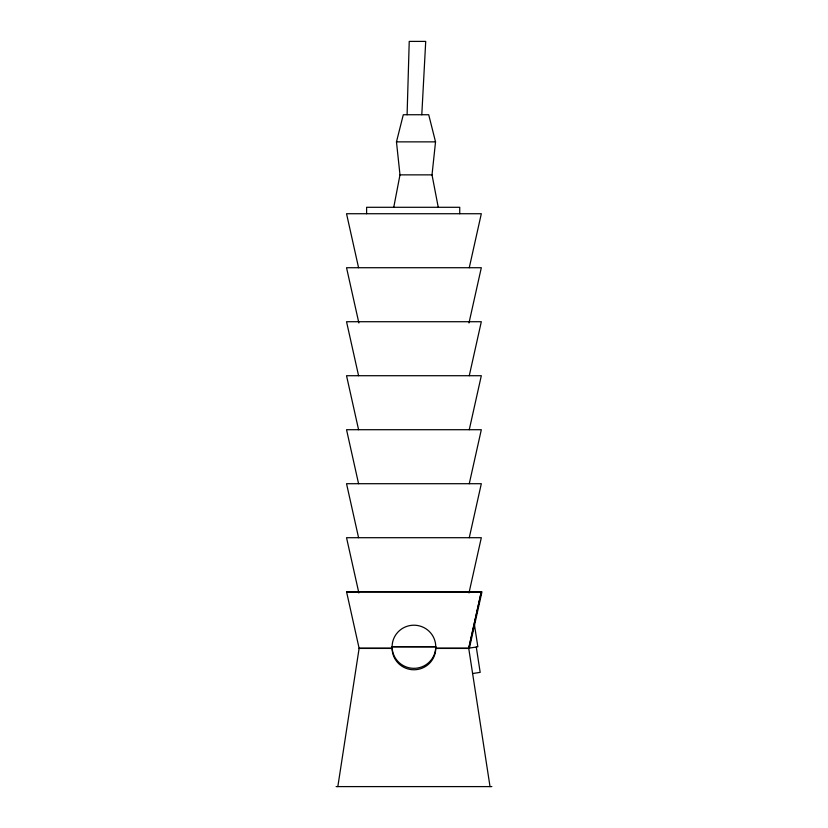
<?xml version="1.0" encoding="UTF-8"?>
<svg xmlns="http://www.w3.org/2000/svg" width="828" height="828" viewBox="0 0 828 828"><rect width="100%" height="100%" fill="white"/><g stroke="black" fill="none" stroke-linecap="round" stroke-linejoin="round"><path stroke-width="1.24" d="M407.097 114.74L409.229 41.4L425.716 41.4L421.794 114.74M438.25 207.29L432.019 174.863L435.538 141.867L428.707 114.74L403.298 114.74L396.467 141.867L399.986 174.863L393.755 207.29M337.834 786.6L359.145 648.2L392.11 648.2A21.818 21.569 0 0 0 413.928 669.769A21.818 21.569 0 0 0 435.745 648.2L468.71 648.2L477.839 646.803L474.465 624.871M469.269 267.713L481.316 213.727L346.539 213.727L358.576 267.713M468.99 322.961L481.316 267.723L346.539 267.723L358.866 322.961M469.269 375.705L481.316 321.719L346.539 321.719L358.576 375.705M469.269 429.701L481.316 375.715L346.539 375.715L358.576 429.701M469.269 483.697L481.316 429.711L346.539 429.711L358.576 483.697M469.269 537.703L481.316 483.707L346.539 483.707L358.576 537.703M468.99 592.951L481.316 537.703L346.539 537.703L358.866 592.951M468.482 591.761L481.316 591.761L468.71 648.427L435.745 648.427L435.745 646.72A21.818 21.569 0 0 0 403.019 628.09A21.818 21.569 0 0 0 403.019 665.443A21.818 21.569 0 0 0 435.745 646.761L392.11 646.72L392.11 648.427L359.145 648.427L346.539 591.71L481.948 591.844L469.352 648.345L468.71 648.2L490.021 786.6M468.71 648.427L481.316 591.71M472.612 673.526L480.178 672.367L476.276 647.041M396.467 141.867L435.538 141.867M399.986 174.863L432.019 174.863M359.373 591.761L346.539 591.927L481.316 591.927M392.11 646.761L435.745 646.761M336.127 786.6L491.873 786.6M459.737 213.727L459.737 207.29L366.607 207.29L366.607 213.727"/></g></svg>
